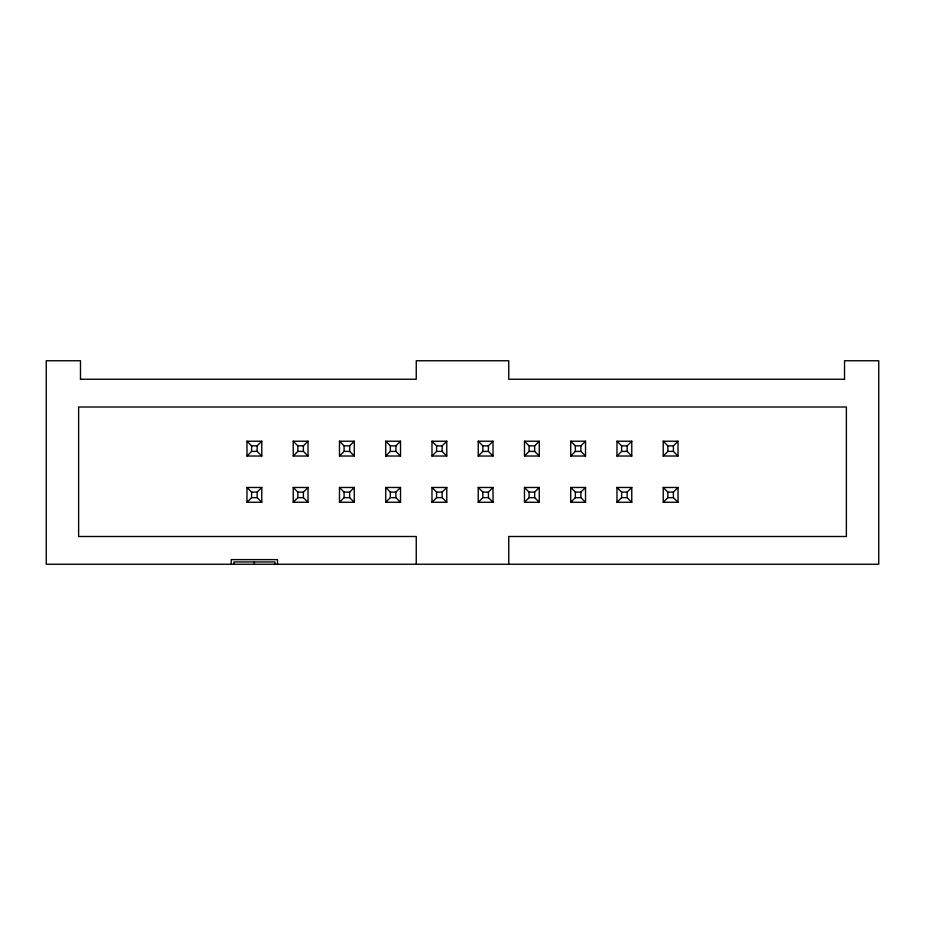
<?xml version="1.0" encoding="UTF-8"?>
<svg xmlns="http://www.w3.org/2000/svg" width="925" height="925" viewBox="0 0 925 925"><rect width="100%" height="100%" fill="white"/><g stroke="black" fill="none" stroke-linecap="round" stroke-linejoin="round"><path stroke-width="1.39" d="M246.975 456.025L251.6 451.4L257.15 451.4L261.775 456.025L246.975 456.025L246.975 441.225L261.775 441.225L261.775 456.025M246.975 441.225L251.6 445.85L257.15 445.85L261.775 441.225M246.975 502.275L251.6 497.65L257.15 497.65L261.775 502.275L261.775 487.475L246.975 487.475L246.975 502.275L261.775 502.275M246.975 487.475L251.6 492.1L257.15 492.1L261.775 487.475M293.225 456.025L297.85 451.4L303.4 451.4L308.025 456.025L308.025 441.225L293.225 441.225L293.225 456.025L308.025 456.025M293.225 441.225L297.85 445.85L303.4 445.85L308.025 441.225M293.225 502.275L297.85 497.65L303.4 497.65L308.025 502.275L308.025 487.475L293.225 487.475L293.225 502.275L308.025 502.275M293.225 487.475L297.85 492.1L303.4 492.1L308.025 487.475M339.475 456.025L344.1 451.4L349.65 451.4L354.275 456.025L339.475 456.025L339.475 441.225L354.275 441.225L354.275 456.025M339.475 441.225L344.1 445.85L349.65 445.85L354.275 441.225M339.475 502.275L344.1 497.65L349.65 497.65L354.275 502.275L354.275 487.475L339.475 487.475L339.475 502.275L354.275 502.275M339.475 487.475L344.1 492.1L349.65 492.1L354.275 487.475M385.725 456.025L390.35 451.4L395.9 451.4L400.525 456.025L400.525 441.225L385.725 441.225L385.725 456.025L400.525 456.025M385.725 441.225L390.35 445.85L395.9 445.85L400.525 441.225M385.725 502.275L390.35 497.65L395.9 497.65L400.525 502.275L400.525 487.475L385.725 487.475L385.725 502.275L400.525 502.275M385.725 487.475L390.35 492.1L395.9 492.1L400.525 487.475M431.975 456.025L436.6 451.4L442.15 451.4L446.775 456.025L446.775 441.225L431.975 441.225L431.975 456.025L446.775 456.025M431.975 441.225L436.6 445.85L442.15 445.85L446.775 441.225M431.975 502.275L436.6 497.65L442.15 497.65L446.775 502.275L446.775 487.475L431.975 487.475L431.975 502.275L446.775 502.275M431.975 487.475L436.6 492.1L442.15 492.1L446.775 487.475M478.225 456.025L482.85 451.4L482.85 445.85L478.225 441.225L493.025 441.225L493.025 456.025L478.225 456.025L478.225 441.225M493.025 456.025L488.4 451.4L488.4 445.85L493.025 441.225M478.225 502.275L482.85 497.65L488.4 497.65L493.025 502.275L478.225 502.275L478.225 487.475L493.025 487.475L493.025 502.275M488.4 497.65L488.4 492.1L493.025 487.475M524.475 456.025L529.1 451.4L534.65 451.4L539.275 456.025L524.475 456.025L524.475 441.225L539.275 441.225L539.275 456.025M534.65 451.4L534.65 445.85L539.275 441.225M524.475 502.275L529.1 497.65L534.65 497.65L539.275 502.275L524.475 502.275L524.475 487.475L539.275 487.475L539.275 502.275M534.65 497.65L534.65 492.1L539.275 487.475M570.725 456.025L575.35 451.4L580.9 451.4L585.525 456.025L585.525 441.225L570.725 441.225L570.725 456.025L585.525 456.025M570.725 441.225L575.35 445.85L580.9 445.85L585.525 441.225M570.725 502.275L575.35 497.65L580.9 497.65L585.525 502.275L585.525 487.475L570.725 487.475L570.725 502.275L585.525 502.275M570.725 487.475L575.35 492.1L580.9 492.1L585.525 487.475M616.975 456.025L621.6 451.4L627.15 451.4L631.775 456.025L631.775 441.225L616.975 441.225L616.975 456.025L631.775 456.025M616.975 441.225L621.6 445.85L627.15 445.85L631.775 441.225M616.975 502.275L621.6 497.65L627.15 497.65L631.775 502.275L616.975 502.275L616.975 487.475L631.775 487.475L631.775 502.275M616.975 487.475L621.6 492.1L627.15 492.1L631.775 487.475M663.225 456.025L667.85 451.4L673.4 451.4L678.025 456.025L678.025 441.225L663.225 441.225L663.225 456.025L678.025 456.025M663.225 441.225L667.85 445.85L673.4 445.85L678.025 441.225M663.225 502.275L667.85 497.65L673.4 497.65L678.025 502.275L678.025 487.475L663.225 487.475L663.225 502.275L678.025 502.275M663.225 487.475L667.85 492.1L673.4 492.1L678.025 487.475M80.475 379.25L416.25 379.25L416.25 360.75L508.75 360.75L508.75 379.25L844.525 379.25M482.85 445.85L488.4 445.85M524.475 441.225L529.1 445.85L534.65 445.85M482.85 451.4L488.4 451.4M478.225 487.475L482.85 492.1L488.4 492.1M524.475 487.475L529.1 492.1L534.65 492.1M844.525 379.516L844.525 360.75L878.75 360.75L878.75 564.25L46.25 564.25L46.25 360.75L80.475 360.75L80.475 379.516M673.4 445.85L673.4 451.4M673.4 492.1L673.4 497.65M667.85 445.85L667.85 451.4M667.85 492.1L667.85 497.65M627.15 445.85L627.15 451.4M627.15 492.1L627.15 497.65M621.6 445.85L621.6 451.4M621.6 492.1L621.6 497.65M580.9 445.85L580.9 451.4M580.9 492.1L580.9 497.65M575.35 445.85L575.35 451.4M575.35 492.1L575.35 497.65M529.1 445.85L529.1 451.4M529.1 492.1L529.1 497.65M508.75 564.25L508.75 536.5L846.375 536.5L846.375 407L78.625 407L78.625 536.5L416.25 536.5L416.25 564.25M482.85 492.1L482.85 497.65M442.15 445.85L442.15 451.4M442.15 492.1L442.15 497.65M436.6 445.85L436.6 451.4M436.6 492.1L436.6 497.65M395.9 445.85L395.9 451.4M395.9 492.1L395.9 497.65M390.35 445.85L390.35 451.4M390.35 492.1L390.35 497.65M349.65 445.85L349.65 451.4M349.65 492.1L349.65 497.65M344.1 445.85L344.1 451.4M344.1 492.1L344.1 497.65M303.4 445.85L303.4 451.4M303.4 492.1L303.4 497.65M297.85 445.85L297.85 451.4M297.85 492.1L297.85 497.65M277.5 564.25L277.5 559.625L231.25 559.625L231.25 564.25M274.91 564.25L274.91 561.938L233.84 561.938L233.84 564.25M257.15 445.85L257.15 451.4M257.15 492.1L257.15 497.65M254.375 561.938L254.375 564.25M251.6 445.85L251.6 451.4M251.6 492.1L251.6 497.65"/></g></svg>
